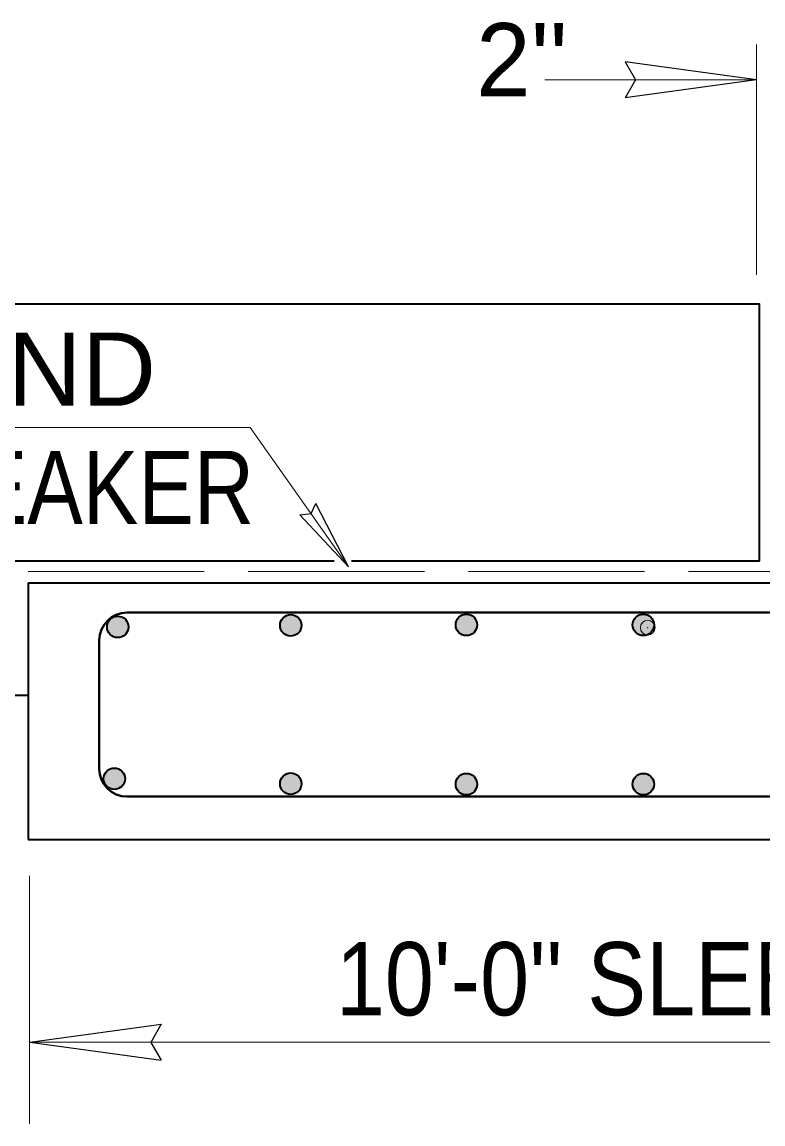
# Model space of a CAD drawing. Extents: x -105 to 266, y -441 to -168.
# Drawn here: x -29.52 to -16.15, y -385.53 to -365.63 of the extents above; entities that cross this region are included whole.
import ezdxf
from ezdxf.enums import TextEntityAlignment as Align

# ---------------------------------------------------------------- set-up
doc = ezdxf.new("R2010")
doc.units = 0
doc.header["$LTSCALE"] = 0.53
doc.header["$PDMODE"] = 32
doc.header["$PDSIZE"] = 0.265
doc.linetypes.add('LONG_DASHED', pattern=[7.5, 6, -1.5])
doc.layers.add('1', color=7, linetype='Continuous', lineweight=13)

msp = doc.modelspace()

# ---------------------------------------------------------------- hatches: boundary and pattern name
at = {"layer": '1'}
for points in [[(-27.6022, -376.5523, 1), (-27.99, -376.5523, 1)], [(-24.866, -376.5249, 1), (-24.4782, -376.5249, 1)], [(-21.3066, -376.5161, 1), (-21.6943, -376.5161, 1)], [(-18.5008, -376.5161, 1), (-18.1131, -376.5161, 1)], [(-27.6645, -379.2956, 1), (-28.0522, -379.2956, 1)], [(-24.866, -379.3847, 1), (-24.4782, -379.3847, 1)], [(-21.3066, -379.3935, 1), (-21.6943, -379.3935, 1)], [(-18.5008, -379.3935, 1), (-18.1131, -379.3935, 1)]]:
    msp.add_hatch(color=256, dxfattribs=at).paths.add_polyline_path(points)

# ---------------------------------------------------------------- linework, layer by layer
for p, q in [((-16.2616, -370.1921), (-16.2616, -366.0308)), ((-20.0825, -366.6694), (-16.2616, -366.6694)), ((-29.3866, -385.5308), (-29.3866, -381.0509)), ((-1.1175, -384.0537), (-29.3866, -384.0537))]:
    msp.add_line(p, q, dxfattribs=at)
at = {"layer": '1', "lineweight": 25}
for p, q in [((-16.2617, -366.6694), (-18.6325, -366.3436)), ((-16.2617, -366.6694), (-18.6325, -366.9952)), ((-23.6287, -375.4702), (-24.2215, -374.3253)), ((-23.6287, -375.4702), (-24.5083, -374.5277)), ((-29.3858, -384.0539), (-27.0149, -383.7283)), ((-29.3858, -384.0539), (-27.0149, -384.3798))]:
    msp.add_line(p, q, dxfattribs=at)
at = {"layer": '1', "lineweight": 35}
for p, q in [((-23.8856, -375.3657), (-51.0647, -375.3657)), ((-16.2095, -375.3657), (-23.5738, -375.3657)), ((-29.4143, -375.7541), (-29.4143, -380.3942)), ((-29.4143, -375.7541), (-1.0528, -375.7541)), ((-29.4143, -377.7914), (-51.0647, -377.7914)), ((-29.4143, -380.3942), (-1.0528, -380.3942))]:
    msp.add_line(p, q, dxfattribs=at)
at = {"layer": '1', "linetype": 'LONG_DASHED'}
msp.add_line((-29.4137, -375.5511), (-1.1495, -375.5511), dxfattribs=at)
at = {"layer": '1', "lineweight": 40}
for p, q in [((-2.6951, -376.2939), (-27.6292, -376.2939)), ((-28.1292, -379.1189), (-28.1292, -376.7939)), ((-2.6951, -379.6189), (-27.6292, -379.6189))]:
    msp.add_line(p, q, dxfattribs=at)
at = {"layer": '1', "lineweight": 25}
for points in [[(-18.6325, -366.3436), (-18.449, -366.6729), (-18.6325, -366.9952)], [(-24.5083, -374.5277), (-24.3064, -374.5062), (-24.2215, -374.3253)], [(-27.0149, -383.7283), (-27.1985, -384.0574), (-27.0149, -384.3798)]]:
    msp.add_lwpolyline(points, dxfattribs=at)
at = {"layer": '1', "lineweight": 35}
msp.add_lwpolyline([(-16.2095, -375.3657), (-16.2095, -370.7252), (-51.0647, -370.7252)], dxfattribs=at)
at = {"layer": '1'}
msp.add_lwpolyline([(-32.4885, -372.9525), (-25.4054, -372.9525), (-23.629, -375.4708)], dxfattribs=at)
at = {"layer": '1', "lineweight": 35}
for centre in [(-27.7961, -376.5523), (-24.6721, -376.5249), (-21.5005, -376.5161), (-18.307, -376.5161), (-27.8584, -379.2956), (-24.6721, -379.3847), (-21.5005, -379.3935), (-18.307, -379.3935)]:
    msp.add_circle(centre, 0.1938, dxfattribs=at)
at = {"layer": '1', "lineweight": 40}
for centre, start, end in [((-27.6292, -376.7939), 90, 180), ((-27.6292, -379.1189), 180, 270)]:
    msp.add_arc(centre, 0.5, start, end, dxfattribs=at)
at = {"layer": '1'}
msp.add_point((-18.2273, -376.565), dxfattribs=at)

# ---------------------------------------------------------------- texts
msp.add_text("2''", height=1.323, dxfattribs=at).set_placement((-20.4959, -366.9704), align=Align.CENTER)
for s, width, p in [('BOND ', 1.05, (-29.5298, -372.559)), ('BREAKER ', 0.85, (-28.7192, -374.6961)), ("10'-0'' SLEEPER SLAB", 0.9, (-15.6591, -383.5691))]:
    msp.add_text(s, height=1.323, dxfattribs=dict(at, width=width)).set_placement(p, align=Align.CENTER)

doc.saveas('drawing.dxf')
